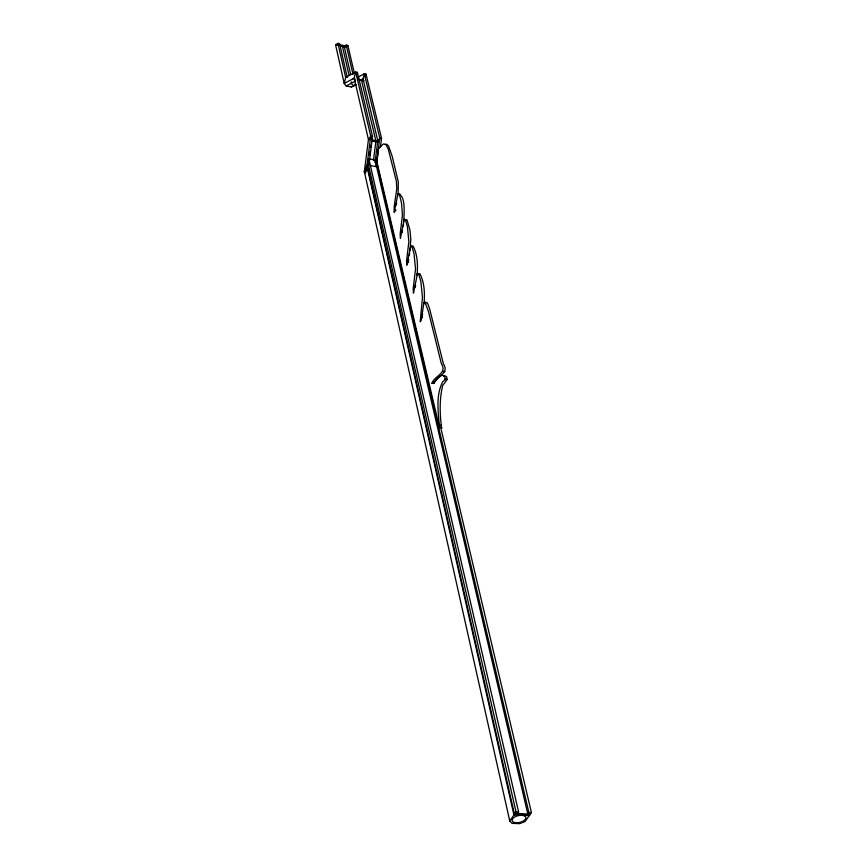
<?xml version="1.0" encoding="UTF-8"?>
<svg xmlns="http://www.w3.org/2000/svg" width="867" height="867" viewBox="0 0 867 867"><rect width="100%" height="100%" fill="white"/><g stroke="black" fill="none" stroke-linecap="round" stroke-linejoin="round"><path stroke-width="1.3" d="M395.775 211.06L395.775 209.944M377.763 140.909C371.921 141.711 379.746 141.202 379.746 137.951L364.292 73.782L357.442 77.434M431.939 383.203C435.418 382.835 439.862 372.127 444.316 376.343C445.866 378.532 444.858 380.45 442.755 381.621C435.462 395.482 438.334 412.985 439.602 428.125L376.896 161.761L378.543 148.69L383.355 143.922L385.913 144.616L388.308 149.189L396.414 181.431L396.761 189.006L394.149 206.606L394.236 212.448L397.975 193.72L398.842 193.991L399.936 196.516L401.573 203.485L402.44 215.265L400.153 234.036L400.413 238.371L404.239 219.351L405.669 220.717L407.436 226.807L408.866 241.655L406.547 260.804L406.829 265.259L410.73 245.935L412.215 247.398L414.036 253.728L415.542 269.03L413.18 288.57L413.472 293.154L417.471 273.517L418.999 275.088L420.885 281.677L422.467 297.457L420.202 321.776L421.275 320.216L423.735 303.764L424.917 302.095L428.352 311.145L441.314 363.49C447.654 373.514 434.768 375.498 431.939 383.203L434.009 383.496M342.183 46.547L342.227 45.517L344.004 45.539L345.088 46.58M408.4 262.571L408.66 259.428M434.215 382.986C437.434 375.682 449.615 373.601 443.405 363.782L429.533 308.479L427.464 302.962L424.462 302.16M417.092 275.262C417.861 265.595 417.742 254.833 413.104 246.163L410.73 245.935M424.05 303.818C424.852 293.815 424.635 282.75 419.888 273.755L417.471 273.517M403.924 221.248C403.686 214.182 406.395 195.996 397.975 193.72M440.772 425.003L441.715 428.396C439.656 414.079 439.374 399.264 442.744 385.143C445.367 382.629 450.472 375.769 443.405 375.714M422.077 317.712L422.543 313.93M398.17 193.84L398.278 181.777L392.231 156.461L388.568 146.079L386.877 144.323L385.165 144.269M380.407 147.249L381.545 138.297L366.015 74.129L364.292 73.782L363.002 79.005M410.048 250.444L410.806 238.956L409.885 229.874L407.046 220.012L404.239 219.351M367.825 161.229L368.074 159.29M369.743 155.388L370.263 151.27M370.794 147.162L371.054 145.103M369.114 163.484L372.55 136.563L357.41 72.351L355.676 71.994L345.662 77.466L344.21 83.46L346.269 85.974L351.341 87.003L356.077 84.63M373.471 160.308L375.823 141.798L371.575 140.985M375.021 162.573L377.73 141.343M376.105 166.616L379.746 137.951L381.545 138.297L381.003 139.067M415.336 287.161L415.607 285.189M402.234 232.703L402.505 230.806M403.22 226.374L403.588 223.892M409.278 255.342L409.668 252.98M396.295 205.078L396.631 203.019M356.976 74.118L357.41 72.351L356.76 72.709M354.614 84.5L354.365 85.519L354.213 84.879M365.592 75.852L366.015 74.129L365.354 74.486M342.703 46.807L342.227 45.517L341.793 46.46L342.183 45.344L339.593 44.791M399.86 194.067L399.503 194.652L397.628 194.316M405.789 220.283L406.146 219.687M412.302 246.857L412.67 246.261M419.444 273.842L417.092 274.102M426.477 302.475L424.071 302.746M371.499 138.059L372.55 136.563L370.74 136.217L355.676 71.994L354.191 78.117L368.453 139.522L364.346 171.666L509.753 820.984L512.018 823.357L519.658 823.65L525.055 821.569L531.428 812.607L440.804 427.821M509.753 820.984L516.049 811.978L367.586 160.926L369.396 161.262L518.618 812.076L516.504 815.088M526.746 815.5L528.87 812.498L376.614 162.617M336.038 45.117L337.707 44.315M355.177 79.331L354.191 78.117L344.21 83.46L335.572 44.824L337.957 43.35L339.615 43.697L347.255 77.326M345.131 46.775L344.188 46.33L346.226 45.106L347.873 45.452L354.289 72.958M345.835 46.677L347.873 45.452M368.908 159.051L373.547 159.636L375.238 160.872L527.808 814.005M352.11 79.634L352.663 79.341M353.758 78.756L354.31 78.453M350.897 82.267L351.503 81.942M346.269 85.974L355.643 81.01M351.872 84.695L352.479 84.381M360.444 80.252L362.839 78.995L361.149 79.807L358.071 79.211M351.341 87.003L355.708 84.717M361.431 80.067L363.121 79.244L377.719 140.324M362.85 81.043L363.934 80.512M336.385 45.322L335.572 44.824L337.534 44.64M365.896 171.146L364.346 171.666L365.538 173.487M376.712 142.004L378.467 141.711M364.855 172.435L365.527 172.435M343.744 46.905L344.86 46.916M514.987 813.484L530.366 814.102M529.835 814.85L514.467 814.232L367.077 164.936L370.74 136.217L368.453 139.522L368.93 139.923M529.293 815.609L513.936 814.991L366.774 165.695M516.049 811.978L518.618 812.076M528.87 812.498L531.428 812.607M335.572 44.824L337.1 44.911M445.118 379.193L447.231 379.486M445.096 379.399L447.209 379.703M442.766 371.347L444.869 371.65M364.79 170.571L366.026 170.799M377.904 166.952L367.077 164.936L364.346 171.666L365.755 172.208M371.564 139.728L375.812 140.541L361.463 80.143L358.407 79.515M335.952 44.585L337.198 44.856M344.188 46.33L345.424 46.59M371.531 140.79L371.596 140.844A1.832 0.986 -67.5 0 0 371.585 139.825L371.585 139.825M344.524 46.905L344.004 45.539L350.658 74.443M346.226 45.106L353.075 74.627M342.227 45.517L348.946 74.909M337.957 43.35L345.662 77.466M365.917 171.027A4.801 3.761 -12.8 0 1 367.034 168.285M516.049 822.75A7.044 3.479 -13 0 0 525.868 817.548A7.044 3.479 -13 0 0 515.052 816.801A7.044 3.479 -13 0 0 516.049 822.75"/></g></svg>
